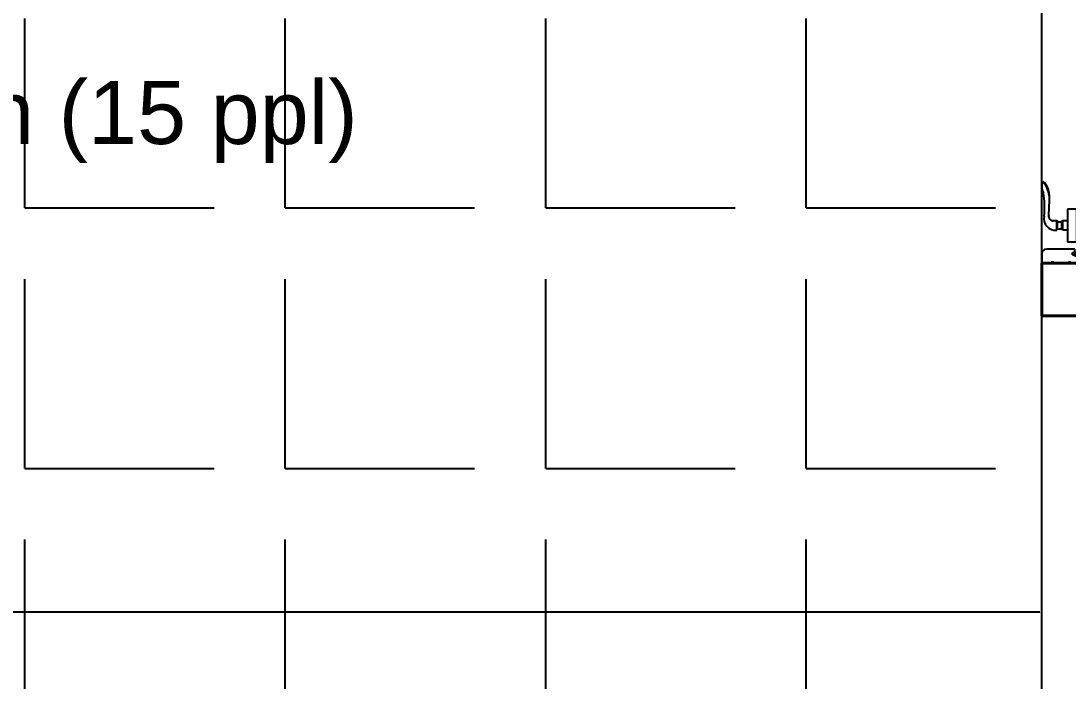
# Model space of a CAD drawing. Header units: inches. Extents: x 547 to 1628, y -123 to 254.
# Drawn here: x 1088.7 to 1188.2, y 4.6 to 67.3 of the extents above; entities that cross this region are included whole.
import ezdxf

# ---------------------------------------------------------------- set-up
doc = ezdxf.new("R2010")
doc.units = ezdxf.units.IN
doc.header["$MEASUREMENT"] = 0
doc.layers.add('doors', color=4, linetype='Continuous')
doc.layers.add('Furniture', color=253, linetype='Continuous')
doc.layers.add('Wall', color=7, linetype='Continuous', lineweight=40)
doc.styles.get("Standard").update_dxf_attribs({"font": 'arial.ttf'})
doc.dimstyles.new('Inch feet', dxfattribs={"dimtxt": 10, "dimasz": 0.18, "dimexe": 0.1875, "dimexo": 0.0625, "dimgap": 0.1875, "dimtad": 0, "dimdec": 4, "dimzin": 0, "dimdsep": 46, "dimlunit": 4, "dimtxsty": 'Standard', "dimcen": 0.09, "dimadec": 0, "dimazin": 0, "dimtfac": 1, "dimtdec": 4, "dimtofl": 0, "dimtmove": 0, "dimatfit": 3, "dimfxl": 1, "dimtolj": 1, "dimtzin": 0, "dimarcsym": 0})

# ---------------------------------------------------------------- blocks, each defined once
blk = doc.blocks.new('*D21')
at = {"layer": 'Defpoints', "color": 0, "transparency": 16777216}
for p in [(916.6530423899931, 11.12223866903605), (916.6530423899931, -114.7206141891629), (1185.653042389993, -114.7206141891629)]:
    blk.add_point(p, dxfattribs=at)
at = {"layer": 'Furniture', "color": 0, "lineweight": -2, "transparency": 16777216}
for p, q in [((916.6530423899931, -114.6581141891629), (916.6530423899931, 11.30973866903605)), ((916.833042389993, 11.12223866903605), (1033.704287274031, 11.12223866903605)), ((1185.473042389993, 11.12223866903605), (1068.601797505955, 11.12223866903605)), ((1185.653042389993, -114.6581141891629), (1185.653042389993, 11.30973866903605))]:
    blk.add_line(p, q, dxfattribs=at)
at = {"layer": 'Furniture', "color": 0, "transparency": 16777216}
for points in [[(916.833042389993, 11.15223866903605), (916.833042389993, 11.09223866903605), (916.6530423899931, 11.12223866903605)], [(1185.473042389993, 11.15223866903605), (1185.473042389993, 11.09223866903605), (1185.653042389993, 11.12223866903605)]]:
    blk.add_solid(points, dxfattribs=at)
at = {"layer": 'Furniture', "color": 0, "transparency": 16777216, "insert": (1051.153042389993, 11.12223866903605), "char_height": 10, "attachment_point": 5}
blk.add_mtext('\\A1;22\'-5"', dxfattribs=at)
blk = doc.blocks.new('*D25')
at = {"layer": 'Defpoints', "color": 0, "transparency": 16777216}
for p in [(1185.653042389993, 39.2793858108411), (1196.846066668104, 39.2793858108411), (1190.653042389993, -58.72061418916179)]:
    blk.add_point(p, dxfattribs=at)
at = {"layer": 'Furniture', "color": 0, "lineweight": -2, "transparency": 16777216}
for p, q in [((1185.715542389993, 39.2793858108411), (1197.033566668104, 39.2793858108411)), ((1196.846066668104, 39.0993858108411), (1196.846066668104, -5.514409959072496)), ((1196.846066668104, -58.54061418916179), (1196.846066668104, -32.48559004092788)), ((1190.715542389993, -58.72061418916179), (1197.033566668104, -58.72061418916179))]:
    blk.add_line(p, q, dxfattribs=at)
at = {"layer": 'Furniture', "color": 0, "transparency": 16777216}
for points in [[(1196.816066668104, 39.0993858108411), (1196.876066668104, 39.0993858108411), (1196.846066668104, 39.2793858108411)], [(1196.816066668104, -58.54061418916179), (1196.876066668104, -58.54061418916179), (1196.846066668104, -58.72061418916179)]]:
    blk.add_solid(points, dxfattribs=at)
at = {"layer": 'Furniture', "color": 0, "transparency": 16777216, "insert": (1196.846066668104, -19), "char_height": 10, "attachment_point": 5, "rotation": 90}
blk.add_mtext('\\A1;8\'-2"', dxfattribs=at)
blk = doc.blocks.new('door 900 a')
at = {"color": 30}
for p, q in [((716.7132980004098, 49.40277954307385), (715.7496392082394, 48.48458835491329)), ((799.767495329128, 19.73250467085745), (799.767495329128, 28.07423368442687)), ((819.767495329128, 19.73250467085745), (799.767495329128, 19.73250467085745)), ((819.767495329128, 6.732504670857452), (799.767495329128, 6.732504670857452)), ((799.767495329128, -3.267495329142548), (799.767495329128, 6.732504670857452)), ((800.767495329128, 17.73250467085745), (800.767495329128, 19.73250467085745)), ((818.7674953291134, 17.73250467085745), (800.767495329128, 17.73250467085745)), ((800.767495329128, 6.732504670857452), (800.767495329128, 8.732504670857452)), ((818.767495329128, 8.732504670857452), (800.767495329128, 8.732504670857452)), ((818.7674953291134, 17.73250467085745), (818.767495329128, 19.73250467085745)), ((818.767495329128, 6.732504670857452), (818.767495329128, 8.732504670857452)), ((819.767495329128, -3.267495329142548), (819.767495329128, 6.732504670857452)), ((774.767495329128, -3.267495329142548), (844.767495329128, -3.267495329142548)), ((774.767495329128, -23.26749532914255), (774.767495329128, -3.267495329142548)), ((844.767495329128, -3.267495329142548), (844.767495329128, -23.26749532914255)), ((844.7674953290989, -23.26749532885151), (844.7674953290989, -13.26749532885151)), ((8.267495329113444, -23.26749532911344), (8.26749532908434, -65.26749532911344)), ((8.267495329127996, -23.26749532914255), (844.767495329128, -23.26749532922986)), ((844.767495329128, -23.26749532914255), (872.267495329128, -23.26749532905524)), ((872.267495329128, -65.26749532888061), (872.267495329128, -23.26749532885151)), ((872.267495329128, -23.26749532914255), (872.2674953291425, -65.26749532914255)), ((844.7674953290989, -68.26749532914255), (11.26749532909889, -68.26749532911344)), ((774.767495329128, -68.26749532914255), (774.767495329128, -88.26749532914255)), ((774.767495329128, -88.26749532914255), (844.767495329128, -88.26749532914255)), ((799.767495329128, -88.26749532914255), (799.767495329128, -98.26749532917165)), ((819.767495329128, -88.26749532914255), (819.767495329128, -98.26749532917165)), ((844.7674953290989, -68.26749532885151), (844.7674953290989, -78.26749532885151)), ((844.767495329128, -88.26749532914255), (844.767495329128, -68.26749532914255)), ((869.267495329128, -68.26749532914255), (844.767495329128, -68.26749532914255)), ((819.767495329128, -98.26749532917165), (799.767495329128, -98.26749532914255)), ((799.767495329128, -111.2674953291717), (799.767495329128, -119.6092243427411)), ((819.767495329128, -111.2674953291717), (799.767495329128, -111.2674953291717)), ((800.767495329128, -98.26749532917165), (800.767495329128, -100.2674953291717)), ((818.767495329128, -100.2674953291717), (800.767495329128, -100.2674953291717)), ((800.767495329128, -109.2674953291717), (800.767495329128, -111.2674953291717)), ((818.7674953291134, -109.2674953291717), (800.767495329128, -109.2674953291717)), ((818.7674953291134, -98.26749532917165), (818.767495329128, -100.2674953291717)), ((818.7674953291134, -109.2674953291717), (818.767495329128, -111.2674953291425)), ((716.7132980004098, -140.9377702015627), (715.7496392082394, -140.0195790134312))]:
    blk.add_line(p, q, dxfattribs=at)
at = {"color": 0}
for p, q in [((-120.0000000000146, 0), (-100.0000000000146, 0)), ((-120.0000000000146, -20), (-120.0000000000146, 0)), ((-100.0000000000146, 0), (-100, -3.000000000029104)), ((-95, 0), (-62.5, 0)), ((-95, -3.000000000029104), (-95, 0)), ((-62.5, 0), (-62.5, -3.000000000029104)), ((-57.5, 0), (-25.00000000001455, 0)), ((-57.5, -2.999999999970896), (-57.5, 0)), ((-25.00000000001455, 0), (-25, -3.000000000029104)), ((-20, 0), (0, 0)), ((-20, -3.000000000029104), (-20, 0)), ((0, 0), (-1.455191522836685e-11, -15)), ((-100, -3.000000000029104), (-95, -3.000000000029104)), ((-62.5, -3.000000000029104), (-57.5, -2.999999999970896)), ((-54.00000000001455, -18.0000000000291), (-54.00000000001455, -23.0000000000291)), ((-54.00000000001455, -18.0000000000291), (-49.00000000001455, -18.0000000000291)), ((-49.00000000001455, -15), (-49.00000000001455, -30)), ((-1.455191522836685e-11, -15), (-49.00000000001455, -15)), ((-49.00000000001455, -18.0000000000291), (-49.00000000001455, -19.75)), ((-49.00000000001455, -18.0000000000291), (-49.00000000001455, -19.79362642663182)), ((-49.00000000001455, -21.25), (-49.00000000001455, -23.0000000000291)), ((-45.00000000001455, -20.9999999999709), (-45.00000000001455, -879.0000000000291)), ((-1.455191522836685e-11, -18.0000000000291), (-42, -17.9999999999709)), ((-35.00000000001455, -13.0000000000291), (3.196781114849728, -13.0000000000291)), ((-35.00000000001455, -13.0000000000291), (-35.00000000001455, -15)), ((-35.00000000001455, -18.0000000000291), (-35, -20)), ((-35.00000000001455, -18.0000000000291), (-35, -20)), ((-35, -20), (3.196781114849728, -20.0000000000291)), ((-30.5, -21.9999999999709), (-30.5, -17.9999999999709)), ((-30.5, -17.9999999999709), (-18.50000000001455, -17.9999999999709)), ((-18.50000000001455, -21.9999999999709), (-30.5, -21.9999999999709)), ((-25.00210044289997, -17.9999999999709), (-27.18579470274562, -15)), ((-25, -3.000000000029104), (-20, -3.000000000029104)), ((-23.67188360019645, -17.9999999999709), (-21.48818934033625, -15)), ((-18.50000000001455, -17.9999999999709), (-18.50000000001455, -21.9999999999709)), ((-2.000000000014552, -18.0000000000291), (-2.000000000014552, -18.0000000000291)), ((-2.000000000014552, -18.0000000000291), (-1.455191522836685e-11, -18.0000000000291)), ((-0.2325046708865557, -16.5000000000291), (13.76749532911344, -16.5000000000291)), ((-1.455191522836685e-11, -18.0000000000291), (-1.455191522836685e-11, -15)), ((-1.455191522836685e-11, -15), (1.997799322023639, -15)), ((-1.455191522836685e-11, -18.0000000000291), (1.997799322023639, -18.0000000000291)), ((-1.455191522836685e-11, -18.0000000000291), (-1.455191522836685e-11, -18.0000000000291)), ((-1.455191522836685e-11, -882.0000000000291), (2.91038304567337e-10, -20.0000000000291)), ((6.767495329113444, -23.5), (6.767495329113444, -9.500000000029104)), ((-49.00000000001455, -30), (-110.0000000000146, -30)), ((-54.00000000001455, -23.0000000000291), (-49.00000000001455, -23.0000000000291)), ((-30.00000000001455, -32.9999999999709), (-45, -32.9999999999709)), ((-30, -32.9999999999709), (-30, -44.4999999999709)), ((-15, -44.4999999999709), (-30, -44.4999999999709)), ((2.764863893389702e-10, -32.9999999999709), (-15.00000000001455, -32.9999999999709)), ((-15, -32.9999999999709), (-15, -44.4999999999709)), ((-117.6702748724201, -726.4458026712819), (-116.7520836842887, -725.4821438791405)), ((72.67027487220184, -726.445802671311), (71.75208368407039, -725.4821438791405)), ((-65.00000000001455, -784.5000000000291), (-65.00000000001455, -854.5000000000291)), ((-45.00000000001455, -784.5000000000291), (-65.00000000001455, -784.5000000000291)), ((-45.00000000001455, -854.5000000000291), (-45.00000000001455, -784.5000000000291)), ((0, -784.5000000000291), (20, -784.5000000000291)), ((0, -854.5000000000291), (0, -784.5000000000291)), ((20, -784.5000000000291), (20, -854.5000000000291)), ((-88.0000000000291, -809.5000000000291), (-96.34172901359852, -809.5000000000291)), ((-88.0000000000291, -829.5000000000291), (-88.0000000000291, -809.5000000000291)), ((-86.00000000001455, -810.5000000000291), (-88.0000000000291, -810.5000000000291)), ((-86.0000000000291, -828.5), (-86.00000000001455, -810.5000000000291)), ((-75.0000000000291, -810.5000000000291), (-77.00000000001455, -810.5000000000291)), ((-77.00000000001455, -828.5000000000291), (-77.00000000001455, -810.5000000000291)), ((-75.0000000000291, -829.5000000000291), (-75.00000000001455, -809.5000000000291)), ((-65.00000000001455, -809.5000000000291), (-75.0000000000291, -809.5000000000291)), ((20, -809.5000000000291), (30, -809.5000000000291)), ((30, -829.5000000000291), (30, -809.5000000000291)), ((30, -810.5000000000291), (32, -810.5000000000291)), ((32, -828.5000000000291), (32, -810.5000000000291)), ((41.00000000001455, -810.5000000000291), (43, -810.5000000000291)), ((41.00000000001455, -828.5), (41.00000000001455, -810.5000000000291)), ((43, -809.5000000000291), (51.34172901358397, -809.5000000000291)), ((43, -829.5000000000291), (43, -809.5000000000291)), ((-86.0000000000291, -828.5), (-88.00000000001455, -828.5000000000291)), ((-75.0000000000291, -828.5), (-77.00000000001455, -828.5000000000291)), ((-65.00000000001455, -829.5000000000291), (-75.0000000000291, -829.5000000000291)), ((20, -829.5000000000291), (30, -829.5000000000291)), ((30, -828.5000000000291), (32, -828.5000000000291)), ((41.00000000001455, -828.5), (43, -828.5000000000291)), ((-49.00000000001455, -870), (-110.0000000000146, -870)), ((-65.00000000001455, -854.5000000000291), (-45.00000000001455, -854.5000000000291)), ((-49.00000000001455, -885), (-49.00000000001455, -870)), ((-30, -867.0000000000582), (-44.00000000001455, -867.0000000000291)), ((-15, -855.5000000000291), (-30, -855.5000000000582)), ((-30.00000000001455, -867.0000000000291), (-30.00000000001455, -855.5000000000291)), ((-15, -857.0000000000582), (-30, -857.0000000000582)), ((-15.00000000001455, -867.0000000000291), (-15, -855.5000000000291)), ((-1.000000000014552, -867.0000000000291), (-15, -867.0000000000582)), ((20, -854.5000000000291), (0, -854.5000000000291)), ((-120.0000000000146, -880), (-120.0000000000146, -885)), ((-120.0000000000146, -885), (-120.0000000000146, -900)), ((-54.00000000001455, -882.0000000000291), (-54.00000000001455, -877.0000000000291)), ((-54.00000000001455, -877.0000000000291), (-49.00000000001455, -877.0000000000291)), ((-54.00000000001455, -882.0000000000291), (-49.00000000001455, -882.0000000000291)), ((-49.00000000001455, -878.75), (-49.00000000001455, -877.0000000000291)), ((-49.00000000001455, -882.0000000000291), (-49.00000000001455, -880.2063735733682)), ((-49.00000000001455, -882.0000000000291), (-49.00000000001455, -880.2500000000291)), ((0, -885), (-49.00000000001455, -885)), ((-1.455191522836685e-11, -882.0000000000291), (-42.00000000001455, -882.0000000000291)), ((-30.5, -878.0000000000291), (-30.5, -882.0000000000291)), ((-18.50000000001455, -878.0000000000291), (-30.5, -878.0000000000291)), ((-30.5, -882.0000000000291), (-18.50000000001455, -882.0000000000291)), ((-25.00210044288542, -882.0000000000291), (-27.18579470276018, -885)), ((-23.67188360019645, -882.0000000000291), (-21.4881893403217, -885)), ((-18.50000000001455, -882.0000000000291), (-18.50000000001455, -878.0000000000291)), ((-2.000000000014552, -882.0000000000291), (-2.000000000014552, -882.0000000000291)), ((-2.000000000014552, -882.0000000000291), (-1.455191522836685e-11, -882.0000000000291)), ((-1.455191522836685e-11, -882.0000000000291), (-1.455191522836685e-11, -882.0000000000291)), ((-1.455191522836685e-11, -900), (0, -885)), ((-120.0000000000146, -900), (-100.0000000000146, -900)), ((-100, -897), (-95, -897)), ((-100.0000000000146, -900), (-100, -897)), ((-95, -897), (-95, -900)), ((-95, -900), (-62.5, -900)), ((-62.5, -897), (-57.5, -897.0000000000291)), ((-62.5, -900), (-62.5, -897)), ((-57.5, -897.0000000000291), (-57.5, -900)), ((-57.5, -900), (-25, -900)), ((-25, -897.0000000000291), (-20, -897.0000000000291)), ((-25, -900), (-25, -897.0000000000291)), ((-20, -897.0000000000291), (-20, -900)), ((-20, -900), (-1.455191522836685e-11, -900))]:
    blk.add_line(p, q, dxfattribs=at)
at = {"color": 30}
blk.add_arc((6.767495329113444, -16.5000000000291), 865.5264577082846, 269.5520034450558, 359.552003444222, dxfattribs=at)
for centre, major_axis, ratio, start_param, end_param in [((746.625010034375, 77.90318926729378), (30.15578388380417, 30.15578388380417), 0.9999999999989424, 3.116483284810355, 3.89503659893801), ((727.3233475157176, 26.62105132933357), (-17.77048523707406, 17.77048523707407), 0.9999999999995052, -1.320701938451657, -0.3495434977768321), ((747.6166892034089, 78.7919444758736), (30.15578388380417, 30.15578388380417), 0.9999999999989424, 3.116483284810355, 3.89503659893801), ((770.5244919035322, 230.563200290344), (-130.7018781763304, 130.7018781763304), 0.9999999999998141, 2.191078393506169, 2.460763951854068), ((794.8432549458812, 22.19613427831791), (-17.70998630046243, 17.70998630046243), 0.999999999999817, 3.828466134623086, 5.69980408735724), ((748.1986769972864, 583.3233904677327), (387.532002810822, 387.532002810822), 0.9999999999973647, 3.921633321312579, 4.000052185221573), ((790.2428080797399, 27.40433996033971), (-6.751608134360637, 6.751608134360641), 0.9999999999999125, 3.856774084527602, 5.712910913512633), ((793.596603886006, 13.23250467085745), (5.986304539909471, 5.986304539909471), 0.999999999997971, 4.937365519057097, 6.058208768509209), ((825.9383867722208, 13.23250467085745), (-5.986304539916976, 5.986304539916977), 0.9999999999979707, 0.2249765386712912, 1.345819788121575), ((11.26749532908434, -65.26749532911344), (2.121320343569096, 2.121320343569096), 0.9999999999910876, 2.356194490187888, 3.926990816991697), ((869.2674953291134, -65.26749532885151), (2.121320343572017, 2.121320343572017), 0.9999999999883332, 3.926990816993075, 5.497787143766603), ((869.267495329128, -65.26749532914255), (-2.121320343569095, 2.121320343569096), 0.9999999999910875, 2.356194490187888, 3.926990816991697), ((794.8432549458812, -113.7311249366321), (17.70998630045551, 17.70998630045551), 0.9999999999994136, 3.724973873412092, 5.596311826147252), ((793.596603886006, -104.7674953291717), (5.986304539909471, 5.986304539909471), 0.999999999997971, 4.937365519057097, 6.058208768509209), ((825.9383867722208, -104.7674953291717), (-5.986304539916976, 5.986304539916977), 0.9999999999979707, 0.2249765386712912, 1.345819788121575), ((746.625010034375, -169.4381799257826), (-30.15578388381938, 30.15578388381938), 0.999999999996488, -0.7534439453494413, 0.02510936877900471), ((747.6166892034089, -170.3269351343624), (30.15578388380348, 30.15578388380347), 0.999999999999825, 0.8173523814475923, 1.595905695574068), ((748.1986769972718, -674.8583811260178), (-387.5320028037706, 387.5320028037706), 0.999999999999582, -0.8584595316306969, -0.7800406677216729), ((790.2428080797399, -118.9393306186539), (6.751608134353132, 6.751608134353131), 0.9999999999989664, 3.711867047256525, 5.568003876244349), ((727.3233475157176, -118.1560419878224), (17.77048523705893, 17.77048523705893), 0.9999999999995091, 3.491136151366134, 4.46229459204204), ((770.5244919035322, -322.0981909486291), (-130.7018781756258, 130.7018781756258), 0.9999999999990306, -0.88996762505976, -0.620282066711871)]:
    blk.add_ellipse(centre, major_axis=major_axis, ratio=ratio, start_param=start_param, end_param=end_param, dxfattribs=at)
at = {"color": 0}
for centre, major_axis, ratio, start_param, end_param in [((-110.0000000000146, -20), (-7.071067811867916, 7.071067811867916), 0.9999999999993087, 0.7853981633977938, 2.356194490191999), ((-47.00000000001455, -20.5000000000291), (-1.414213562402312, 1.414213562402312), 0.999999999991789, 1.267258762785844, 6.586722871180427), ((-42.00000000001455, -20.9999999999709), (2.121320343564741, 2.121320343564741), 0.9999999999951927, 0.7853981633998518, 2.356194490189941), ((6.767495329113444, -16.5000000000291), (3.535533905931515, 3.535533905931515), 1, 6.283185307179586, 12.56637061435917), ((-94.8885466586944, -737.0558521866042), (-17.7704852370584, 17.7704852370584), 0.9999999999998574, 0.3495434977769989, 1.320701938451868), ((-147.0594398052199, -757.34919387431), (-30.15578388381251, 30.15578388381252), 0.9999999999997535, 3.958945035037091, 4.737498349164578), ((-146.1706845966255, -756.357514705247), (30.1557838837908, 30.15578388379079), 0.9999999999996732, 5.529741361831713, 6.308294675959018), ((101.1706845964218, -756.3575147052761), (30.1557838838125, 30.1557838838125), 0.9999999999997542, 1.545686958015009, 2.324240272142495), ((102.0594398050016, -757.34919387431), (30.15578388381482, 30.15578388381481), 0.9999999999996769, 1.545686958015011, 2.324240272141775), ((49.88854665847612, -737.0558521866042), (-17.77048523707304, 17.77048523707305), 0.9999999999995655, 3.391687041931964, 4.362845482607876), ((-298.8306956194865, -780.2569965744042), (-130.7018781760404, 130.7018781760404), 0.9999999999997808, 3.822421355325494, 4.092106913673433), ((-651.5908857968898, -757.9311816681584), (-387.5320028009266, 387.5320028009267), 0.9999999999993802, 3.853929448754474, 3.932348312663493), ((606.5908857968607, -757.9311816681875), (387.5320028025278, 387.5320028025278), 0.999999999999677, 2.350836994516189, 2.429255858425205), ((253.8306956194574, -780.2569965744333), (130.7018781760382, 130.7018781760382), 0.9999999999999406, 2.191078393506086, 2.460763951854006), ((-90.46362960747501, -804.5757596167678), (17.70998630045896, 17.70998630045895), 0.9999999999997499, 2.154177546616927, 4.025515499351609), ((-95.67183528949681, -799.975312750641), (-6.751608134365949, 6.751608134365949), 0.9999999999979993, 0.5702743936678214, 2.426411222654077), ((45.46362960746046, -804.5757596167678), (-17.70998630045193, 17.70998630045193), 0.9999999999999516, 2.257669807827497, 4.129007760562683), ((50.67183528948226, -799.975312750641), (6.751608134357391, 6.75160813435739), 0.9999999999993731, 3.856774084524829, 5.712910913512714), ((-81.50000000001455, -803.329108556878), (5.986304539901597, 5.986304539901596), 0.9999999999989853, 3.366569192261406, 4.487412441712062), ((-81.50000000001455, -835.670891443122), (-5.986304539901593, 5.986304539901594), 0.9999999999989855, -1.345819788122269, -0.2249765386716134), ((36.5, -803.3291085569072), (5.98630453988839, 5.986304539888388), 1, 3.366569192259358, 4.487412441715125), ((36.5, -835.670891443122), (5.986304539903398, 5.986304539903397), 1, 0.2249765386713924, 1.345819788123504), ((-110.0000000000146, -880), (7.07106781186792, 7.071067811867919), 0.9999999999993087, 0.7853981633977939, 2.356194490191999), ((-47.00000000001455, -879.5000000000291), (-1.41421356235888, 1.414213562358881), 0.999999999991789, 1.267258762776321, 6.58672287118995), ((-42.00000000001455, -879.0000000000291), (-2.121320343564741, 2.121320343564741), 0.9999999999951931, 0.7853981633998517, 2.356194490189941)]:
    blk.add_ellipse(centre, major_axis=major_axis, ratio=ratio, start_param=start_param, end_param=end_param, dxfattribs=at)
blk.add_ellipse((6.767495329113444, -16.5000000000291), major_axis=(2.121320343569096, 2.121320343569095), ratio=0.9999999999931403, dxfattribs=at)

msp = doc.modelspace()

# ---------------------------------------------------------------- hatches: boundary and pattern name
at = {"layer": 'Furniture'}
h = msp.add_hatch(dxfattribs=at)
h.set_pattern_fill('ANGLE', color=256, scale=90, style=0)
h.set_pattern_definition([(0, (0, 0), (0, 24.75), [18, -6.75]), (90, (0, 0), (-24.75, 1.51550041394485e-15), [18, -6.75])])
h.paths.add_polyline_path([(1185.653042389994, 224.2793858108366), (1042.653042389994, 224.2793858108373), (1042.653042389993, 84.2793858108371), (916.6530423899933, 84.27938581083711), (916.6530423899931, -114.7206141891629), (1185.653042389993, -114.7206141891629)])

# ---------------------------------------------------------------- linework, layer by layer
msp.add_lwpolyline([(1185.653042389994, 224.2793858108366), (1042.653042389994, 224.2793858108373), (1042.653042389993, 84.2793858108371), (916.6530423899933, 84.27938581083711), (916.6530423899931, -114.7206141891629), (1185.653042389993, -114.7206141891629)], close=True, dxfattribs=at)
at = {"layer": 'Wall'}
for p, q in [((1185.653042389993, 39.2793858108371), (1185.653042389993, 44.2793858108371)), ((1302.653042389993, 44.27938581083711), (1185.653042389993, 44.2793858108371)), ((1361.653042389993, 39.2793858108371), (1185.653042389993, 39.2793858108371))]:
    msp.add_line(p, q, dxfattribs=at)

# ---------------------------------------------------------------- block references
at = {"layer": 'doors', "color": 34, "linetype": 'ByBlock', "xscale": 0.0444444444444452, "yscale": 0.0444444444444452, "zscale": 0.0444444444444452}
msp.add_blockref('door 900 a', (1190.986375723327, 84.2793858108371), dxfattribs=at)

# ---------------------------------------------------------------- texts
at = {"layer": 'Wall', "insert": (1022.833856741383, 61.59049633051291), "char_height": 6, "attachment_point": 1}
msp.add_mtext_dynamic_manual_height_columns('Open Workstation (15 ppl)', width=106.4738994654017, gutter_width=1, heights=[0], dxfattribs=at)

# ---------------------------------------------------------------- dimensions: what is measured, and where the dimension line sits
at = {"layer": 'Furniture'}
dim = msp.add_linear_dim(base=(1196.846066668104, 39.2793858108411), p1=(1190.653042389993, -58.72061418916179), p2=(1185.653042389993, 39.2793858108411), angle=90, dimstyle='Inch feet', dxfattribs=at)
dim.commit()
dim.dimension.update_dxf_attribs({"geometry": '*D25', "text_midpoint": (1196.846066668104, -19), "dimtype": 128})
dim = msp.add_linear_dim(base=(916.6530423899931, 11.12223866903605), p1=(1185.653042389993, -114.7206141891629), p2=(916.6530423899931, -114.7206141891629), dimstyle='Inch feet', dxfattribs=at)
dim.commit()
dim.dimension.update_dxf_attribs({"geometry": '*D21', "text_midpoint": (1051.153042389993, 11.12223866903605)})

doc.saveas('drawing.dxf')
